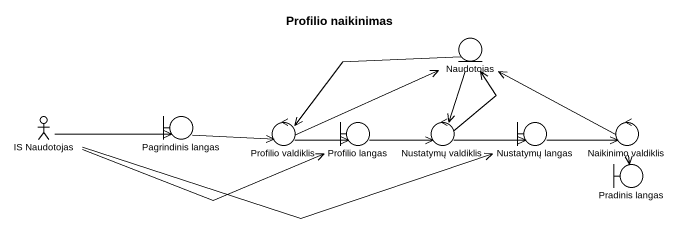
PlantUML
@startuml
title Profilio naikinimas
entity Naudotojas
actor "IS Naudotojas" as IS_Naudotojas
boundary "Pagrindinis langas" as Pagrindinis_langas
control "Profilio valdiklis" as Profilio_valdiklis
boundary "Profilio langas" as Profilio_langas
control "Nustatymų valdiklis" as Nustatymų_valdiklis
boundary "Nustatymų langas" as Nustatymų_langas
control "Naikinimo valdiklis" as Naikinimo_valdiklis
boundary "Pradinis langas" as Pradinis_langas
Naudotojas -left-> Profilio_valdiklis
Naudotojas --> Nustatymų_valdiklis
IS_Naudotojas -right-> Pagrindinis_langas
IS_Naudotojas -right-> Profilio_langas
IS_Naudotojas -right-> Nustatymų_langas
Pagrindinis_langas -right-> Profilio_valdiklis
Profilio_valdiklis -right-> Naudotojas
Profilio_valdiklis -right-> Profilio_langas
Profilio_langas -right-> Nustatymų_valdiklis
Nustatymų_valdiklis -up-> Naudotojas
Nustatymų_valdiklis -right-> Nustatymų_langas
Nustatymų_langas -right-> Naikinimo_valdiklis
Naikinimo_valdiklis -left-> Naudotojas
Naikinimo_valdiklis --> Pradinis_langas
@enduml
